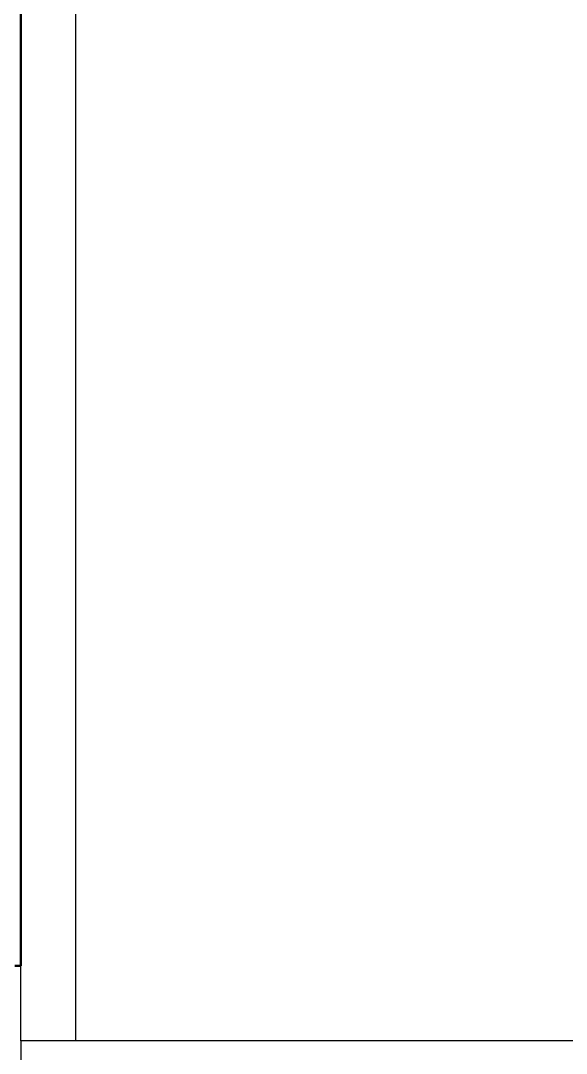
# Model space of a CAD drawing. Extents: x -3873 to 164127, y 7129 to 96529.
# Drawn here: x 60571 to 61069, y 67510 to 68452 of the extents above; entities that cross this region are included whole.
import ezdxf

# ---------------------------------------------------------------- set-up
doc = ezdxf.new("R2010")
doc.units = 0
doc.layers.add('LAYOUT', color=90, linetype='CONTINUOUS')
doc.layers.add('TEXT', color=3, linetype='CONTINUOUS')
doc.layers.add('LAYOUT Kromeka', color=1, linetype='CONTINUOUS', lineweight=5)
doc.layers.add('Visible (ISO)', color=7, linetype='CONTINUOUS', lineweight=50)

# ---------------------------------------------------------------- blocks, each defined once
blk = doc.blocks.new('CD30-500-3500 Giblet chiller')
at = {"layer": 'Visible (ISO)', "color": 0}
for p, q in [((105263.77, 16066.42), (108431.48, 16066.42)), ((106461.48, 16066.42), (108431.48, 16066.42)), ((108431.48, 16061.02), (108431.48, 16066.42)), ((108431.48, 16066.42), (108431.48, 16061.02))]:
    blk.add_line(p, q, dxfattribs=at)
blk = doc.blocks.new('chilling_Gibletchiller_platform')
at = {"layer": 'LAYOUT', "color": 0, "linetype": 'Continuous', "ltscale": 50}
for p, q in [((-1705, 560), (-1755, 560)), ((-1705, 560), (1705, 560)), ((-1705, 510), (-1705, 560)), ((-1705, 0), (-1705, 560)), ((1705, 510), (-1705, 510))]:
    blk.add_line(p, q, dxfattribs=at)

msp = doc.modelspace()

# ---------------------------------------------------------------- block references
at = {"layer": 'LAYOUT Kromeka', "rotation": 90}
msp.add_blockref('chilling_Gibletchiller_platform', (61131.55, 69226.5), dxfattribs=at)
at = {"layer": 'TEXT', "color": 1, "linetype": 'Continuous', "rotation": 270}
msp.add_blockref('CD30-500-3500 Giblet chiller', (44505.13, 176021.37), dxfattribs=at)

doc.saveas('drawing.dxf')
